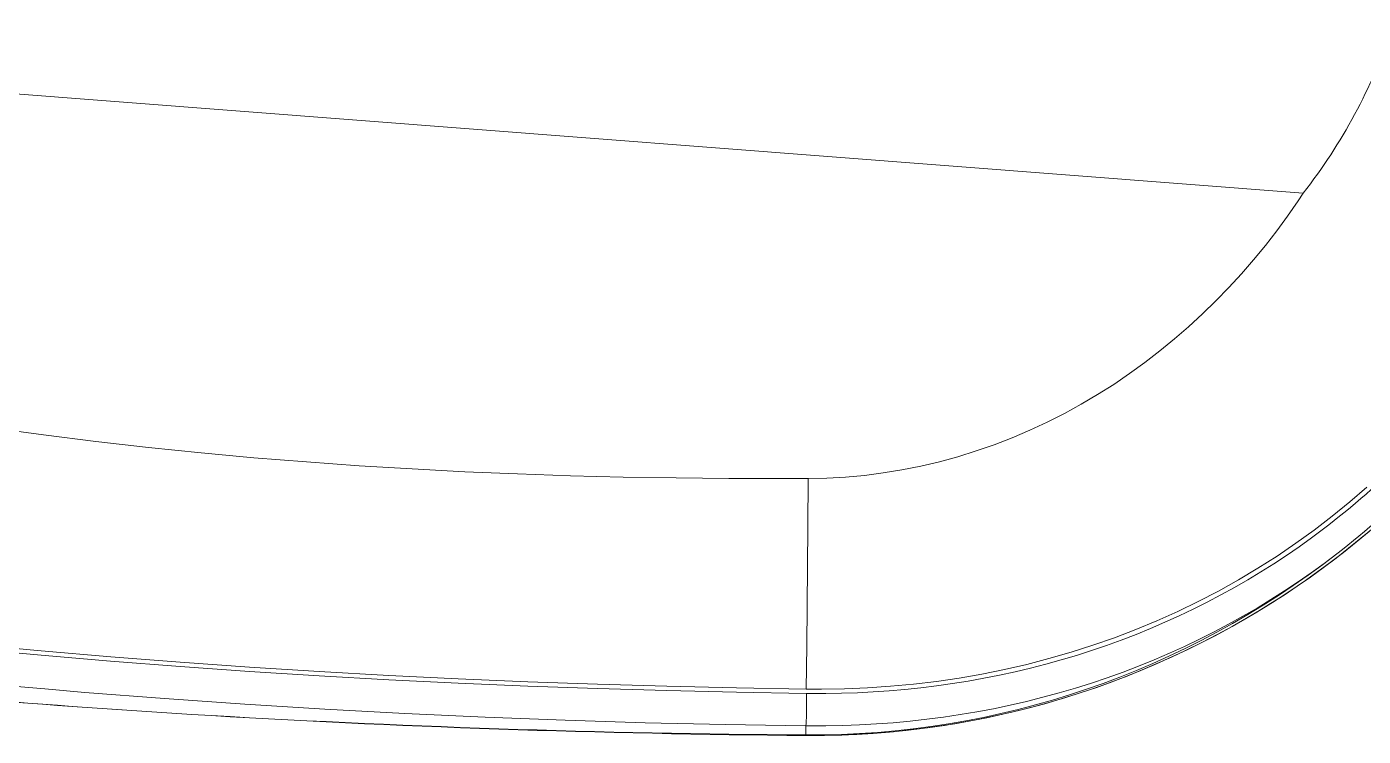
# Model space of a CAD drawing. Header units: metres. Extents: x 2999 to 3109, y 1752 to 1796.
# Drawn here: x 3012.4657 to 3012.6204, y 1760.7973 to 1760.8794 of the extents above; entities that cross this region are included whole.
import ezdxf

# ---------------------------------------------------------------- set-up
doc = ezdxf.new("R2010")
doc.units = ezdxf.units.M
doc.layers.add('PAREDES', color=7, linetype='Continuous')

msp = doc.modelspace()

# ---------------------------------------------------------------- linework, layer by layer
at = {"layer": 'PAREDES', "color": 253, "lineweight": 0}
for p, q in [((3012.36408, 1760.87935), (3012.6135, 1760.8601)), ((3012.55595, 1760.80274), (3012.55638, 1760.80273)), ((3012.55595, 1760.80223), (3012.556, 1760.80223)), ((3012.556, 1760.80223), (3012.55638, 1760.80222)), ((3012.55586, 1760.79849), (3012.55591, 1760.79848)), ((3012.55591, 1760.79848), (3012.5563, 1760.79848)), ((3012.55588, 1760.79743), (3012.55593, 1760.79737)), ((3012.55593, 1760.79737), (3012.55608, 1760.79737)), ((3012.55593, 1760.79737), (3012.55593, 1760.79737)), ((3012.55593, 1760.79737), (3012.55608, 1760.79736))]:
    msp.add_line(p, q, dxfattribs=at)
for points in [[(3012.55617, 1760.8271), (3012.55834, 1760.82714), (3012.56051, 1760.82727), (3012.56269, 1760.82746), (3012.56487, 1760.82774), (3012.56704, 1760.8281), (3012.56921, 1760.82853), (3012.57137, 1760.82904), (3012.57351, 1760.82962), (3012.57563, 1760.83028), (3012.57773, 1760.83101), (3012.5798, 1760.83181), (3012.58185, 1760.83268), (3012.58386, 1760.83362), (3012.58584, 1760.83462), (3012.58779, 1760.83569), (3012.58969, 1760.83681), (3012.59156, 1760.83799), (3012.59338, 1760.83923), (3012.59516, 1760.84051), (3012.5969, 1760.84185), (3012.59859, 1760.84324), (3012.60023, 1760.84466), (3012.60183, 1760.84613), (3012.60338, 1760.84765), (3012.60488, 1760.8492), (3012.60634, 1760.85078), (3012.60774, 1760.8524), (3012.60911, 1760.85406), (3012.61042, 1760.85575), (3012.61169, 1760.85746), (3012.61291, 1760.85921), (3012.6135, 1760.8601)], [(3012.46156, 1760.83297), (3012.46763, 1760.83214), (3012.47371, 1760.83138), (3012.4798, 1760.83069), (3012.48589, 1760.83006), (3012.49199, 1760.8295), (3012.4981, 1760.82901), (3012.5042, 1760.82857), (3012.51031, 1760.8282), (3012.51642, 1760.82788), (3012.52254, 1760.82762), (3012.52865, 1760.82742), (3012.53477, 1760.82727), (3012.54088, 1760.82717), (3012.547, 1760.82711), (3012.55311, 1760.82709), (3012.55617, 1760.8271)], [(3012.55595, 1760.80274), (3012.55601, 1760.80776), (3012.55613, 1760.82151), (3012.55617, 1760.8271)], [(3012.62086, 1760.8261), (3012.61888, 1760.82439), (3012.61685, 1760.82273), (3012.61477, 1760.82114), (3012.61264, 1760.8196), (3012.61047, 1760.81813), (3012.60825, 1760.81671), (3012.60599, 1760.81537), (3012.60368, 1760.81408), (3012.60134, 1760.81287), (3012.59897, 1760.81172), (3012.59656, 1760.81064), (3012.59411, 1760.80962), (3012.59164, 1760.80868), (3012.58914, 1760.8078), (3012.58661, 1760.807), (3012.58406, 1760.80626), (3012.58149, 1760.80559), (3012.57889, 1760.805), (3012.57628, 1760.80447), (3012.57366, 1760.80401), (3012.57102, 1760.80363), (3012.56837, 1760.80331), (3012.56572, 1760.80306), (3012.56305, 1760.80288), (3012.56038, 1760.80277), (3012.55771, 1760.80273), (3012.55638, 1760.80273)], [(3012.62158, 1760.82137), (3012.62017, 1760.82018), (3012.61874, 1760.81902), (3012.61729, 1760.81789), (3012.61582, 1760.81678), (3012.61432, 1760.8157), (3012.6128, 1760.81465), (3012.61127, 1760.81362), (3012.60971, 1760.81262), (3012.60813, 1760.81165), (3012.60653, 1760.81071), (3012.60491, 1760.80979), (3012.60328, 1760.80891), (3012.60162, 1760.80806), (3012.59995, 1760.80723), (3012.59826, 1760.80644), (3012.59656, 1760.80568), (3012.59484, 1760.80495), (3012.5931, 1760.80425), (3012.59135, 1760.80358), (3012.58958, 1760.80294), (3012.5878, 1760.80234), (3012.58601, 1760.80177), (3012.5842, 1760.80124), (3012.58238, 1760.80073), (3012.58055, 1760.80026), (3012.57871, 1760.79983), (3012.57687, 1760.79943), (3012.57501, 1760.79906), (3012.57314, 1760.79873), (3012.57126, 1760.79844), (3012.56938, 1760.79818), (3012.56749, 1760.79795), (3012.5656, 1760.79776), (3012.5637, 1760.79761), (3012.5618, 1760.7975), (3012.55989, 1760.79742), (3012.55799, 1760.79737), (3012.55608, 1760.79737)], [(3012.55608, 1760.79736), (3012.55807, 1760.79737), (3012.56007, 1760.79742), (3012.56206, 1760.79751), (3012.56405, 1760.79764), (3012.56604, 1760.7978), (3012.56802, 1760.79801), (3012.56999, 1760.79826), (3012.57196, 1760.79854), (3012.57392, 1760.79886), (3012.57587, 1760.79923), (3012.57781, 1760.79963), (3012.57974, 1760.80006), (3012.58166, 1760.80054), (3012.58357, 1760.80105), (3012.58546, 1760.8016), (3012.58734, 1760.80219), (3012.58921, 1760.80281), (3012.59106, 1760.80347), (3012.59289, 1760.80416), (3012.59471, 1760.80489), (3012.59652, 1760.80566), (3012.5983, 1760.80645), (3012.60007, 1760.80729), (3012.60182, 1760.80815), (3012.60354, 1760.80905), (3012.60525, 1760.80998), (3012.60694, 1760.81094), (3012.60861, 1760.81194), (3012.61025, 1760.81296), (3012.61188, 1760.81402), (3012.61348, 1760.8151), (3012.61505, 1760.81622), (3012.61661, 1760.81737), (3012.61814, 1760.81854), (3012.61964, 1760.81974), (3012.62112, 1760.82098)], [(3012.61583, 1760.82126), (3012.61444, 1760.82022), (3012.61301, 1760.8192), (3012.61157, 1760.81821), (3012.61009, 1760.81724), (3012.6086, 1760.8163), (3012.60707, 1760.81538), (3012.60553, 1760.81449), (3012.60396, 1760.81363), (3012.60238, 1760.81279), (3012.60077, 1760.81199), (3012.59914, 1760.81121), (3012.59749, 1760.81047), (3012.59582, 1760.80975), (3012.59414, 1760.80907), (3012.59243, 1760.80841), (3012.59072, 1760.80779), (3012.58898, 1760.8072), (3012.58723, 1760.80664), (3012.58547, 1760.80612), (3012.5837, 1760.80563), (3012.58192, 1760.80517), (3012.58013, 1760.80474), (3012.57832, 1760.80435), (3012.57651, 1760.80399), (3012.5747, 1760.80366), (3012.57287, 1760.80337), (3012.57105, 1760.80311), (3012.56922, 1760.80289), (3012.56738, 1760.80269), (3012.56555, 1760.80253), (3012.56371, 1760.80241), (3012.56187, 1760.80231), (3012.56004, 1760.80225), (3012.55821, 1760.80222), (3012.55638, 1760.80222)], [(3012.61739, 1760.81839), (3012.61592, 1760.81728), (3012.61442, 1760.81619), (3012.61289, 1760.81513), (3012.61134, 1760.8141), (3012.60976, 1760.81309), (3012.60815, 1760.81211), (3012.60652, 1760.81116), (3012.60486, 1760.81024), (3012.60318, 1760.80936), (3012.60147, 1760.8085), (3012.59975, 1760.80767), (3012.598, 1760.80688), (3012.59623, 1760.80612), (3012.59444, 1760.8054), (3012.59263, 1760.80471), (3012.59081, 1760.80405), (3012.58897, 1760.80343), (3012.58711, 1760.80285), (3012.58524, 1760.8023), (3012.58336, 1760.80179), (3012.58146, 1760.80131), (3012.57956, 1760.80088), (3012.57764, 1760.80047), (3012.57572, 1760.80011), (3012.57379, 1760.79978), (3012.57186, 1760.79949), (3012.56992, 1760.79924), (3012.56797, 1760.79902), (3012.56603, 1760.79884), (3012.56408, 1760.7987), (3012.56213, 1760.79859), (3012.56018, 1760.79852), (3012.55824, 1760.79848), (3012.5563, 1760.79848)], [(3012.55595, 1760.80223), (3012.54789, 1760.80237), (3012.53983, 1760.80256), (3012.53178, 1760.80279), (3012.52372, 1760.80308), (3012.51566, 1760.80342), (3012.50761, 1760.80382), (3012.49955, 1760.80427), (3012.4915, 1760.80478), (3012.48345, 1760.80535), (3012.4754, 1760.80597), (3012.46736, 1760.80666), (3012.45932, 1760.8074), (3012.45128, 1760.80821), (3012.44326, 1760.80908), (3012.43524, 1760.81001), (3012.43123, 1760.8105)], [(3012.55595, 1760.80274), (3012.54788, 1760.80287), (3012.53983, 1760.80306), (3012.53177, 1760.8033), (3012.52373, 1760.80358), (3012.51567, 1760.80392), (3012.50762, 1760.80432), (3012.49956, 1760.80477), (3012.49151, 1760.80528), (3012.48346, 1760.80585), (3012.47542, 1760.80647), (3012.46739, 1760.80716), (3012.45936, 1760.8079), (3012.45133, 1760.8087), (3012.44331, 1760.80957), (3012.4353, 1760.8105), (3012.43129, 1760.81099)], [(3012.55586, 1760.79849), (3012.54659, 1760.79864), (3012.53731, 1760.79885), (3012.52804, 1760.79914), (3012.51877, 1760.79949), (3012.50949, 1760.79991), (3012.50022, 1760.80041), (3012.49094, 1760.80098), (3012.48167, 1760.80163), (3012.47241, 1760.80236), (3012.46778, 1760.80275), (3012.46315, 1760.80316), (3012.45852, 1760.80359), (3012.45389, 1760.80404), (3012.44926, 1760.80452), (3012.44464, 1760.80501), (3012.44001, 1760.80552), (3012.43539, 1760.80606), (3012.43078, 1760.80662)], [(3012.556, 1760.80223), (3012.55597, 1760.79977), (3012.55593, 1760.79874), (3012.55591, 1760.79848)], [(3012.55588, 1760.79743), (3012.55589, 1760.79757), (3012.55591, 1760.79848)]]:
    msp.add_lwpolyline(points, dxfattribs=at)
for centre, radius, start, end in [((3012.55725, 1760.89634), 0.09845, 307.6532, 322.8716), ((3012.56594, 1762.1285), 1.33117, 266.50662, 269.56924), ((3012.56537, 1762.14481), 1.34741, 266.57312, 269.59675), ((3012.56594, 1762.1285), 1.33117, 266.50665, 269.56934)]:
    msp.add_arc(centre, radius, start, end, dxfattribs=at)
at = {"layer": 'PAREDES', "color": 253, "lineweight": 0, "extrusion": (0, 0, -1)}
for centre, major_axis, ratio, start_param, end_param in [((3012.55652, 1760.90018), (0.07045, -0.00552), 0.948628, 0.237147, 0.558109), ((3012.55571, 1760.89401), (0.09616, -0.00739), 0.959764, 0.554305, 0.82402), ((3012.55671, 1760.89695), (0.01852, 0.0978), 0.995116, 2.294233, 2.961864), ((3012.55354, 1760.86533), (0.30064, -0.00259), 0.225775, 1.799444, 1.989816), ((3012.54511, 1760.86233), (0.29267, -0.00444), 0.221323, 1.774916, 1.969136)]:
    msp.add_ellipse(centre, major_axis=major_axis, ratio=ratio, start_param=start_param, end_param=end_param, dxfattribs=at)

doc.saveas('drawing.dxf')
